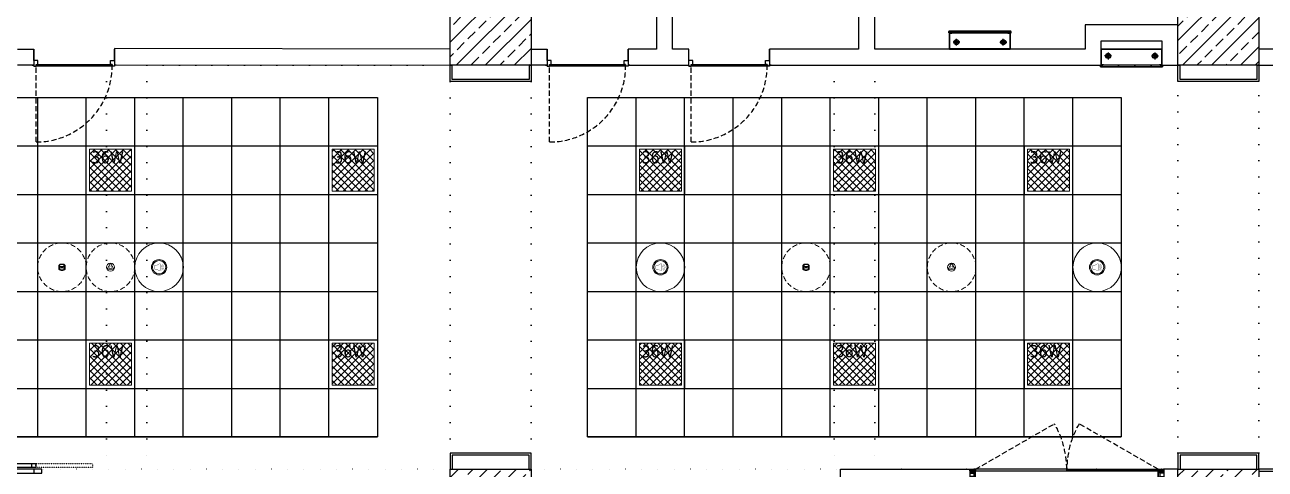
# Model space of a CAD drawing. Header units: centimetres. Extents: x 405564 to 502064, y 46284 to 60634.
# Drawn here: x 452524 to 454058, y 54533 to 55083 of the extents above; entities that cross this region are included whole.
import ezdxf
from ezdxf import colors
from ezdxf.entities.mleader import LeaderData, LeaderLine
from ezdxf.enums import TextEntityAlignment as Align
from ezdxf.math import Vec2, Vec3
from ezdxf.xclip import XClip

# ---------------------------------------------------------------- set-up
doc = ezdxf.new("R2010")
doc.units = ezdxf.units.CM
doc.header["$XCLIPFRAME"] = 0
for name, pattern in [('ACAD_ISO07W100', [3, 0, -3]), ('DOT', [0.25, 0, -0.25]), ('HIDDEN', [9.525, 6.35, -3.175])]:
    doc.linetypes.add(name, pattern=pattern)
doc.layers.get('0').update_dxf_attribs({"color": 8, "lineweight": 9})
for name, color, linetype in [('0-KRCN-ASMATAVAN-130426', 8, 'Continuous'), ('AS_DOS_TERAS_UST', 8, 'ACAD_ISO07W100'), ('AS_DUV', 8, 'Continuous'), ('AS_DUV_ALCIPAN_YANGINA-SUYA DAYANIMLI', 8, 'Continuous'), ('AS_DUV_GAZBETON', 8, 'Continuous'), ('AS_DUVK_AHSAP', 8, 'Continuous'), ('AS_KAPI_CAM', 8, 'Continuous'), ('AS_KAPI_POZ', 8, 'Continuous'), ('AS_KAPI_SAC', 8, 'Continuous'), ('AS_PYZ_BINA', 8, 'Continuous'), ('AS_TA_BETONARME', 5, 'Continuous'), ('AS_TA_TARAMA', 8, 'Continuous'), ('AS_TEFR_MEK_YANGIN DOLAP TIP1 STANDART', 8, 'Continuous')]:
    doc.layers.add(name, color=color, linetype=linetype)
for name, color, linetype, lineweight in [('0-KRCN-AYDINLATMA-130426', 8, 'Continuous', 9), ('0-KRCN-MİMARİ-220526', 8, 'Continuous', 9), ('OL_Ic', 8, 'Continuous', 9)]:
    doc.layers.add(name, color=color, linetype=linetype, lineweight=lineweight)
doc.styles.add('2', font='arial.ttf', dxfattribs={"width": 0.9, "height": 200})
doc.styles.add('Normal_ITL', font='swissi.ttf')
doc.styles.add('OLC-50', font='romans.shx', dxfattribs={"width": 0.5, "height": 0.15})
doc.styles.add('OLCU', font='romanstw.shx', dxfattribs={"width": 0.6})
doc.styles.add('TAHOMA', font='tahoma.ttf')
pattern_1 = [(225, (17560.68, -7819.299), (17.96051, -17.96051), []), (225, (17542.72, -7819.299), (17.96051, -17.96051), [12.7, -6.35])]

# ---------------------------------------------------------------- blocks, each defined once
blk = doc.blocks.new('ABB 6131-31-24-500')
at = {"layer": '0-KRCN-AYDINLATMA-130426'}
for p, q in [((-4, -1), (-4, 1)), ((3.2, 1), (-3.2, 1)), ((-3.2, -0.8), (-3.2, 0.8)), ((-1, 4), (1, 4)), ((-1, -0.9), (-1, 1)), ((-0.8, 3.2), (0.8, 3.2)), ((1, -0.9), (1, 1)), ((3.2, 0.8), (3.2, -0.8)), ((4, 1), (4, -1)), ((3.2, -0.9), (-3.2, -0.9)), ((1, -4), (-1, -4)), ((0.8, -3.2), (-0.8, -3.2))]:
    blk.add_line(p, q, dxfattribs=at)
at = {"layer": '0-KRCN-AYDINLATMA-130426', "linetype": 'HIDDEN'}
blk.add_circle((0, 0), 30, dxfattribs=at)
at = {"layer": '0-KRCN-AYDINLATMA-130426'}
for centre, radius in [((-0.5, 0), 0.089), ((0, 0), 0.16), ((0.5, 0), 0.089)]:
    blk.add_circle(centre, radius, dxfattribs=at)
for centre, radius, start, end in [((-1, 1), 3.01, 90, 180), ((-0.8, 0.8), 2.41, 90, 180), ((0.8, 0.8), 2.41, 0, 90), ((1, 1), 3.01, 0, 90), ((-1, -1), 3.01, 180, 270), ((-0.8, -0.8), 2.41, 180, 270), ((0.8, -0.8), 2.41, 270, 0), ((1, -1), 3.01, 270, 0)]:
    blk.add_arc(centre, radius, start, end, dxfattribs=at)
blk = doc.blocks.new('AST-OD-OD')
at = {"layer": '0-KRCN-AYDINLATMA-130426'}
for p, q in [((0.3, 5), (-4, -2.5)), ((4.6, -2.5), (0.3, 5)), ((4.6, -2.5), (-4, -2.5))]:
    blk.add_line(p, q, dxfattribs=at)
at = {"layer": '0-KRCN-AYDINLATMA-130426', "linetype": 'HIDDEN'}
blk.add_circle((0.3, 0), 30, dxfattribs=at)
at = {"layer": '0-KRCN-AYDINLATMA-130426'}
blk.add_circle((0.3, 0), 5, dxfattribs=at)
at = {"layer": '0-KRCN-AYDINLATMA-130426', "style": '2'}
blk.add_text('O', height=3.43, dxfattribs=at).set_placement((0.3, 0), align=Align.MIDDLE)
blk = doc.blocks.new('ASMA TAVA TİPİ HOPARLÖR')
at = {"layer": '0-KRCN-AYDINLATMA-130426', "const_width": 0.317}
blk.add_lwpolyline([(0.3, -4.4, 0.598176), (1.3, -3.9), (1.3, 3.9, 0.598176), (0.3, 4.4), (-2.7, 2.4, -0.147433), (-3, 2.3), (-5.1, 2.3, 0.414214), (-5.7, 1.7), (-5.7, -1.7, 0.414214), (-5.1, -2.3), (-3, -2.3, -0.147433), (-2.7, -2.4)], format="xyb", close=True, dxfattribs=at)
for points in [[(2.4, 1.3, -0.601398), (2.4, -1.3)], [(2.8, 2.5, -0.658812), (2.8, -2.5)], [(3.2, 3.7, -0.680488), (3.2, -3.7)]]:
    blk.add_lwpolyline(points, format="xyb", dxfattribs=at)
at = {"layer": '0-KRCN-AYDINLATMA-130426'}
blk.add_circle((0, 0), 30, dxfattribs=at)
at = {"layer": '0-KRCN-AYDINLATMA-130426', "ltscale": 0.1}
for radius in [9.5, 8.23]:
    blk.add_circle((0, 0), radius, dxfattribs=at)
blk = doc.blocks.new('36W 60x60 cm  SIVA ALTI LED ARMATÜR')
at = {"layer": '0-KRCN-AYDINLATMA-130426'}
h = blk.add_hatch(dxfattribs=at)
h.set_pattern_fill('ANSI37', color=256, scale=2)
h.paths.add_polyline_path([(-26, 26), (26, 26), (26, -26), (-26, -26)])
for points in [[(-30, 30), (30, 30), (30, -30), (-30, -30)], [(-26, 26), (26, 26), (26, -26), (-26, -26)]]:
    blk.add_lwpolyline(points, close=True, dxfattribs=at)
at = {"layer": '0-KRCN-AYDINLATMA-130426', "insert": (-23.5, 23.5), "char_height": 15, "attachment_point": 1, "style": 'TAHOMA'}
blk.add_mtext_dynamic_manual_height_columns('{\\fTahoma|b0|i0|c162|p34;36W}', width=52.946, gutter_width=1.25, heights=[0], dxfattribs=at)
blk = doc.blocks.new('G$C27E741DA')
at = {"layer": '0-KRCN-AYDINLATMA-130426'}
for name, p in [('36W 60x60 cm  SIVA ALTI LED ARMATÜR', (14565.7, 7768.6)), ('36W 60x60 cm  SIVA ALTI LED ARMATÜR', (14865.7, 7768.6)), ('36W 60x60 cm  SIVA ALTI LED ARMATÜR', (15245.7, 7768.6)), ('36W 60x60 cm  SIVA ALTI LED ARMATÜR', (15485.7, 7768.6)), ('36W 60x60 cm  SIVA ALTI LED ARMATÜR', (15725.7, 7768.6)), ('ABB 6131-31-24-500', (14505.6, 7648.5)), ('AST-OD-OD', (14565.3, 7648.5)), ('ASMA TAVA TİPİ HOPARLÖR', (14625.7, 7648.5)), ('ASMA TAVA TİPİ HOPARLÖR', (15245.7, 7648.5)), ('ABB 6131-31-24-500', (15425.7, 7648.5)), ('AST-OD-OD', (15605.4, 7648.5)), ('ASMA TAVA TİPİ HOPARLÖR', (15785.7, 7648.5)), ('36W 60x60 cm  SIVA ALTI LED ARMATÜR', (14565.7, 7528.5)), ('36W 60x60 cm  SIVA ALTI LED ARMATÜR', (14865.7, 7528.5)), ('36W 60x60 cm  SIVA ALTI LED ARMATÜR', (15245.7, 7528.5)), ('36W 60x60 cm  SIVA ALTI LED ARMATÜR', (15485.7, 7528.6)), ('36W 60x60 cm  SIVA ALTI LED ARMATÜR', (15725.7, 7528.6))]:
    blk.add_blockref(name, p, dxfattribs=at)
blk = doc.blocks.new('YANGIN DOLAP TIP1 75X100X20 PLAN')
blk.add_wipeout([(0, -22), (38.3, -22), (38.4, -22), (38.4, -21.9), (38.5, -21.9), (38.5, -21.8), (38.5, -20.2), (38.5, -20.1), (38.4, -20.1), (38.4, -20), (38.3, -20), (37.5, -20), (37.5, 0), (0, 0), (-37.5, 0), (-37.5, -20), (-38.3, -20), (-38.4, -20), (-38.4, -20.1), (-38.5, -20.1), (-38.5, -20.2), (-38.5, -21.8), (-38.5, -21.9), (-38.4, -21.9), (-38.4, -22), (-38.3, -22)])
for p, q in [((-24.8, -8.5), (-33.2, -8.5)), ((-29, -4.2), (-29, -12.8)), ((24.8, -8.5), (33.2, -8.5)), ((29, -4.3), (29, -12.8)), ((37.5, -20), (-37.5, -20))]:
    blk.add_line(p, q)
blk.add_lwpolyline([(37.5, 0), (-37.5, 0), (-37.5, -20), (-35.4, -20), (-35.4, -18.8), (-35.5, -18.8), (-35.5, -19.9), (-37.4, -19.9), (-37.4, -0.1), (37.4, -0.1), (37.4, -19.9), (35.5, -19.9), (35.5, -18.8), (35.4, -18.8), (35.4, -20), (37.5, -20)], close=True)
blk.add_lwpolyline([(-37.5, -20), (-38.3, -20, 0.414214), (-38.5, -20.2), (-38.5, -21.8, 0.414214), (-38.3, -22), (38.3, -22, 0.414214), (38.5, -21.8), (38.5, -20.2, 0.414214), (38.3, -20), (37.5, -20), (37.5, -20.1), (38.3, -20.1, -0.414214), (38.4, -20.2), (38.4, -21.8, -0.414214), (38.3, -21.9), (-38.3, -21.9, -0.414214), (-38.4, -21.8), (-38.4, -20.2, -0.414214), (-38.3, -20.1), (-37.5, -20.1)], format="xyb", close=True)
for centre, radius in [((-29, -8.5), 3.15), ((-29, -8.5), 1.85), ((29, -8.5), 3.15), ((29, -8.5), 1.85)]:
    blk.add_circle(centre, radius)
blk = doc.blocks.new('*U389')
at = {"color": 0, "linetype": 'HIDDEN', "lineweight": -2}
blk.add_line((3, -95), (3, -1), dxfattribs=at)
at = {"color": 0, "lineweight": -2}
for points in [[(-2, 0), (0, 0), (0, -1), (3, -1), (3, 1), (5, 1), (5, 6), (0, 6), (0, 20)], [(102, 0), (100, 0), (100, -1), (97, -1), (97, 1), (95, 1), (95, 6), (100, 6), (100, 20)]]:
    blk.add_lwpolyline(points, dxfattribs=at)
blk.add_lwpolyline([(0, -1), (0, 0)])
blk.add_lwpolyline([(3, -1), (3, 1), (97, 1), (97, -1)], close=True, dxfattribs=at)
at = {"color": 0, "linetype": 'HIDDEN', "lineweight": -2}
blk.add_arc((3, -1), 94, 270, 0, dxfattribs=at)
at = {"color": 3, "style": 'OLCU', "width": 0.5, "flags": 1}
for tag, p in [('K-DIVISYON', (-80, -75)), ('K-PBAR', (105, -75)), ('K-KAPITIP', (-80, -325))]:
    blk.add_attdef(tag, p, '', height=17.5, dxfattribs=at)
at = {"color": 5, "true_color": 0x0505ff, "style": 'OLCU', "width": 0.5, "flags": 1}
for tag, p in [('K-NEREDEN-NO', (-80, -100)), ('K-NEREYE-NO', (-80, -175)), ('K-DUVARTIP', (-80, -275)), ('K-ACILISYON', (-80, -300))]:
    blk.add_attdef(tag, p, '', height=17.5, dxfattribs=at)
at = {"color": 1, "true_color": 0xfa0000, "style": 'OLCU', "width": 0.5, "flags": 1}
for tag, p in [('K-IZLENEBILIRLIK', (105, -100)), ('K-TEKMELIK', (105, -125)), ('K-KONTROLTIPNEREDEN', (-80, -150)), ('K-BAND', (105, -150)), ('K-MENFEZ', (105, -200)), ('K-KONTROLTIPNEREYE', (-80, -225)), ('K-PENCERE', (105, -225)), ('K-KILITTIP', (-80, -250)), ('K-NOT-AS-MIMARI1', (105, -275)), ('K-NOT-ELEKTRIK', (105, -325)), ('K-NOT-YANGIN', (105, -350)), ('K-ACMAKAPAMASISTEMI', (-80, -375)), ('K-NOT-ISLETME', (105, -375)), ('K-YANGIN', (-80, -425))]:
    blk.add_attdef(tag, p, '', height=17.5, dxfattribs=at)
at = {"color": 220, "true_color": 0xf113d4, "style": 'OLCU', "width": 0.5, "flags": 1}
for tag, p in [('K-NEREDEN-AD', (-80, -125)), ('K-NEREYE-AD', (-80, -200))]:
    blk.add_attdef(tag, p, '', height=17.5, dxfattribs=at)
at = {"color": 0, "style": 'OLCU', "width": 0.5, "flags": 1}
for tag, p in [('K-TAMACILIRLIK', (105, -175)), ('K-NOT-AS-MIMARI2', (105, -300)), ('K-KASATIP', (-80, -350)), ('K-KURSUN', (-80, -400))]:
    blk.add_attdef(tag, p, '', height=17.5, dxfattribs=at)
at = {"color": 252, "style": 'OLCU', "width": 0.5, "flags": 1}
for tag, p in [('K-REZ1', (105, -425)), ('K-REZ2', (105, -450)), ('K-REZ3', (105, -475)), ('K-REZ4', (105, -500)), ('K-REZ5', (105, -525))]:
    blk.add_attdef(tag, p, '', height=17.5, dxfattribs=at)
at = {"layer": 'AS_KAPI_POZ', "style": 'OLCU', "width": 0.45}
for tag, p in [('YUK', (50, 41.5)), ('POZ+GEN', (50, 3.5))]:
    blk.add_attdef(tag, text='', height=20, dxfattribs=at).set_placement(p, align=Align.MIDDLE_CENTER)
at = {"layer": 'AS_KAPI_POZ', "color": 251, "style": 'OLCU', "width": 0.45}
blk.add_attdef('K-DUVAR(CM)', text='', height=6, dxfattribs=at).set_placement((-5, 11), align=Align.MIDDLE_RIGHT)
at = {"layer": 'AS_KAPI_POZ', "style": 'OLCU', "width": 0.5}
blk.add_attdef('K-NO', text='', height=8, rotation=90, dxfattribs=at).set_placement((6, -3), align=Align.TOP_LEFT)
blk = doc.blocks.new('*U390')
at = {"color": 0, "linetype": 'HIDDEN', "lineweight": -2}
blk.add_line((3, -95), (3, -1), dxfattribs=at)
at = {"color": 0, "lineweight": -2}
for points in [[(-2, 0), (0, 0), (0, -1), (3, -1), (3, 1), (5, 1), (5, 6), (0, 6), (0, 20)], [(102, 0), (100, 0), (100, -1), (97, -1), (97, 1), (95, 1), (95, 6), (100, 6), (100, 20)]]:
    blk.add_lwpolyline(points, dxfattribs=at)
blk.add_lwpolyline([(0, -1), (0, 0)])
blk.add_lwpolyline([(3, -1), (3, 1), (97, 1), (97, -1)], close=True, dxfattribs=at)
at = {"color": 0, "linetype": 'HIDDEN', "lineweight": -2}
blk.add_arc((3, -1), 94, 270, 0, dxfattribs=at)
at = {"color": 3, "style": 'OLCU', "width": 0.5, "flags": 1}
for tag, p in [('K-DIVISYON', (-80, -75)), ('K-PBAR', (105, -75)), ('K-KAPITIP', (-80, -325))]:
    blk.add_attdef(tag, p, '', height=17.5, dxfattribs=at)
at = {"color": 5, "true_color": 0x0505ff, "style": 'OLCU', "width": 0.5, "flags": 1}
for tag, p in [('K-NEREDEN-NO', (-80, -100)), ('K-NEREYE-NO', (-80, -175)), ('K-DUVARTIP', (-80, -275)), ('K-ACILISYON', (-80, -300))]:
    blk.add_attdef(tag, p, '', height=17.5, dxfattribs=at)
at = {"color": 1, "true_color": 0xfa0000, "style": 'OLCU', "width": 0.5, "flags": 1}
for tag, p in [('K-IZLENEBILIRLIK', (105, -100)), ('K-TEKMELIK', (105, -125)), ('K-KONTROLTIPNEREDEN', (-80, -150)), ('K-BAND', (105, -150)), ('K-MENFEZ', (105, -200)), ('K-KONTROLTIPNEREYE', (-80, -225)), ('K-PENCERE', (105, -225)), ('K-KILITTIP', (-80, -250)), ('K-NOT-AS-MIMARI1', (105, -275)), ('K-NOT-ELEKTRIK', (105, -325)), ('K-NOT-YANGIN', (105, -350)), ('K-ACMAKAPAMASISTEMI', (-80, -375)), ('K-NOT-ISLETME', (105, -375)), ('K-YANGIN', (-80, -425))]:
    blk.add_attdef(tag, p, '', height=17.5, dxfattribs=at)
at = {"color": 220, "true_color": 0xf113d4, "style": 'OLCU', "width": 0.5, "flags": 1}
for tag, p in [('K-NEREDEN-AD', (-80, -125)), ('K-NEREYE-AD', (-80, -200))]:
    blk.add_attdef(tag, p, '', height=17.5, dxfattribs=at)
at = {"color": 0, "style": 'OLCU', "width": 0.5, "flags": 1}
for tag, p in [('K-TAMACILIRLIK', (105, -175)), ('K-NOT-AS-MIMARI2', (105, -300)), ('K-KASATIP', (-80, -350)), ('K-KURSUN', (-80, -400))]:
    blk.add_attdef(tag, p, '', height=17.5, dxfattribs=at)
at = {"color": 252, "style": 'OLCU', "width": 0.5, "flags": 1}
for tag, p in [('K-REZ1', (105, -425)), ('K-REZ2', (105, -450)), ('K-REZ3', (105, -475)), ('K-REZ4', (105, -500)), ('K-REZ5', (105, -525))]:
    blk.add_attdef(tag, p, '', height=17.5, dxfattribs=at)
at = {"layer": 'AS_KAPI_POZ', "style": 'OLCU', "width": 0.45}
for tag, p in [('YUK', (50, 41.5)), ('POZ+GEN', (50, 3.5))]:
    blk.add_attdef(tag, text='', height=20, dxfattribs=at).set_placement(p, align=Align.MIDDLE_CENTER)
at = {"layer": 'AS_KAPI_POZ', "color": 251, "style": 'OLCU', "width": 0.45}
blk.add_attdef('K-DUVAR(CM)', text='', height=6, dxfattribs=at).set_placement((-5, 11), align=Align.MIDDLE_RIGHT)
at = {"layer": 'AS_KAPI_POZ', "style": 'OLCU', "width": 0.5}
blk.add_attdef('K-NO', text='', height=8, rotation=90, dxfattribs=at).set_placement((6, -3), align=Align.TOP_LEFT)
blk = doc.blocks.new('*U408')
at = {"color": 0}
for p, q in [((37.5, 0), (10, 0)), ((285, 0), (257.5, 0)), ((10, -5), (37.5, -5)), ((257.5, -5), (285, -5))]:
    blk.add_line(p, q, dxfattribs=at)
for points in [[(0, 0), (0, -5), (10, -5), (10, 0)], [(37.5, 0), (37.5, -5), (47.5, -5), (47.5, 0)], [(247.5, 0), (247.5, -5), (257.5, -5), (257.5, 0)], [(285, 0), (285, -5), (295, -5), (295, 0)]]:
    blk.add_lwpolyline(points, close=True, dxfattribs=at)
at = {"style": 'OLCU', "width": 0.45, "flags": 1}
for tag, p in [('C-ICI-CNO', (15, -80)), ('C-DIVISYON1', (15, -105)), ('C-BOSLUK', (15, -130)), ('C-DIVISYON2', (15, -155))]:
    blk.add_attdef(tag, text='', height=20, dxfattribs=at).set_placement(p, align=Align.MIDDLE_LEFT)
at = {"color": 0, "style": 'OLCU', "width": 0.5, "flags": 1}
for tag, p in [('C-REZ1', (15, -215)), ('C-REZ2', (15, -240))]:
    blk.add_attdef(tag, text='', height=17.5, dxfattribs=at).set_placement(p, align=Align.MIDDLE_LEFT)
at = {"layer": 'AS_KAPI_POZ', "style": 'OLC-50', "width": 0.5}
blk.add_attdef('C-NO', text='', height=8, rotation=90, dxfattribs=at).set_placement((10, 5), align=Align.TOP_LEFT)
at = {"layer": 'AS_KAPI_POZ', "style": 'OLCU', "width": 0.45}
for tag, p in [('POZ+GEN-C', (50, 15)), ('YUK-C', (50, -20))]:
    blk.add_attdef(tag, text='', height=20, dxfattribs=at).set_placement(p, align=Align.MIDDLE_CENTER)
blk = doc.blocks.new('*U409')
for p, q in [((65, 7), (-30, 7)), ((-30, 2), (65, 2)), ((145, 7), (240, 7)), ((240, 2), (145, 2))]:
    blk.add_line(p, q)
at = {"linetype": 'DOT'}
for points in [[(-35, 7), (-105, 7), (-105, 2), (-35, 2)], [(245, 7), (315, 7), (315, 2), (245, 2)]]:
    blk.add_lwpolyline(points, close=True, dxfattribs=at)
for points in [[(-30, 7), (-35, 7), (-35, 2), (-30, 2)], [(5, 0), (0, 0), (0, -5), (5, -5)], [(70, 7), (65, 7), (65, 2), (70, 2)], [(140, 7), (145, 7), (145, 2), (140, 2)], [(205, 0), (210, 0), (210, -5), (205, -5)], [(240, 7), (245, 7), (245, 2), (240, 2)]]:
    blk.add_lwpolyline(points, close=True)
at = {"color": 3, "style": 'OLCU', "width": 0.5, "flags": 1}
for tag, p in [('K-DIVISYON', (-80, -85)), ('K-PBAR', (105, -85)), ('K-KAPITIP', (-80, -335))]:
    blk.add_attdef(tag, p, '', height=17.5, dxfattribs=at)
at = {"color": 5, "true_color": 0x0505ff, "style": 'OLCU', "width": 0.5, "flags": 1}
for tag, p in [('K-NEREDEN-NO', (-80, -110)), ('K-NEREYE-NO', (-80, -185)), ('K-DUVARTIP', (-80, -285)), ('K-ACILISYON', (-80, -310))]:
    blk.add_attdef(tag, p, '', height=17.5, dxfattribs=at)
at = {"color": 1, "true_color": 0xfa0000, "style": 'OLCU', "width": 0.5, "flags": 1}
for tag, p in [('K-IZLENEBILIRLIK', (105, -110)), ('K-TEKMELIK', (105, -135)), ('K-KONTROLTIPNEREDEN', (-80, -160)), ('K-BAND', (105, -160)), ('K-MENFEZ', (105, -210)), ('K-KONTROLTIPNEREYE', (-80, -235)), ('K-PENCERE', (105, -235)), ('K-KILITTIP', (-80, -260)), ('K-NOT-AS-MIMARI1', (105, -285)), ('K-NOT-ELEKTRIK', (105, -335)), ('K-NOT-YANGIN', (105, -360)), ('K-ACMAKAPAMASISTEMI', (-80, -385)), ('K-NOT-ISLETME', (105, -385)), ('K-YANGIN', (-80, -435))]:
    blk.add_attdef(tag, p, '', height=17.5, dxfattribs=at)
at = {"color": 220, "true_color": 0xf113d4, "style": 'OLCU', "width": 0.5, "flags": 1}
for tag, p in [('K-NEREDEN-AD', (-80, -135)), ('K-NEREYE-AD', (-80, -210))]:
    blk.add_attdef(tag, p, '', height=17.5, dxfattribs=at)
at = {"color": 0, "style": 'OLCU', "width": 0.5, "flags": 1}
for tag, p in [('K-TAMACILIRLIK', (105, -185)), ('K-NOT-AS-MIMARI2', (105, -310)), ('K-KASATIP', (-80, -360)), ('K-KURSUN', (-80, -410))]:
    blk.add_attdef(tag, p, '', height=17.5, dxfattribs=at)
at = {"color": 252, "style": 'OLCU', "width": 0.5, "flags": 1}
for tag, p in [('K-REZ1', (105, -435)), ('K-REZ2', (105, -460)), ('K-REZ3', (105, -485)), ('K-REZ4', (105, -510)), ('K-REZ5', (105, -535))]:
    blk.add_attdef(tag, p, '', height=17.5, dxfattribs=at)
at = {"layer": 'AS_KAPI_POZ', "style": 'OLCU', "width": 0.45}
for tag, p in [('POZ+GEN', (105, 22)), ('YUK', (105, -18))]:
    blk.add_attdef(tag, text='', height=20, dxfattribs=at).set_placement(p, align=Align.MIDDLE_CENTER)
at = {"layer": 'AS_KAPI_POZ', "style": 'OLCU', "width": 0.5}
blk.add_attdef('K-NO', text='', height=8, rotation=90, dxfattribs=at).set_placement((0, 11), align=Align.TOP_LEFT)
at = {"layer": 'AS_KAPI_POZ', "color": 251, "style": 'OLCU', "width": 0.45, "flags": 1}
blk.add_attdef('K-DUVAR(CM)', text='', height=6, dxfattribs=at).set_placement((-5, -7.5), align=Align.MIDDLE_RIGHT)
blk = doc.blocks.new('AHSAP KAPAK 240X240')
at = {"linetype": 'HIDDEN'}
for points in [[(7.2, 0), (104.8, 56.3, -0.131652), (119.9, 0)], [(232.8, 0), (135.2, 56.3, 0.131652), (120.1, 0)]]:
    blk.add_lwpolyline(points, format="xyb", dxfattribs=at)
for points in [[(0, 0), (0, -20)], [(240, 0), (240, -20)], [(0, -5), (5, -2)], [(5, -5), (0, -2)], [(0, -12), (5, -9)], [(5, -12), (0, -9)], [(240, -5), (235, -2)], [(235, -5), (240, -2)], [(240, -12), (235, -9)], [(235, -12), (240, -9)]]:
    blk.add_lwpolyline(points)
for points in [[(4.5, 0), (4.5, -0.5), (5, -0.5), (5, -2), (0, -2), (0, -0.5), (0.5, -0.5), (0.5, 0)], [(5, -12), (7, -12), (7, 0), (5, 0)], [(7.2, -2), (119.9, -2), (119.9, 0), (7.2, 0)], [(232.8, -2), (120.1, -2), (120.1, 0), (232.8, 0)], [(235, -12), (233, -12), (233, 0), (235, 0)], [(239.5, 0), (239.5, -0.5), (240, -0.5), (240, -2), (235, -2), (235, -0.5), (235.5, -0.5), (235.5, 0)], [(0, -5), (5, -5), (5, -2), (0, -2)], [(0, -12), (5, -12), (5, -9), (0, -9)], [(7, -12), (7, -2), (233, -2), (233, -12)], [(240, -5), (235, -5), (235, -2), (240, -2)], [(240, -12), (235, -12), (235, -9), (240, -9)]]:
    blk.add_lwpolyline(points, close=True)
blk.add_point((240, 0))
at = {"color": 3, "style": 'OLCU', "width": 0.5, "flags": 1}
for tag, p in [('K-DIVISYON', (-80, -85)), ('K-PBAR', (105, -85)), ('K-KAPITIP', (-80, -335))]:
    blk.add_attdef(tag, p, '', height=17.5, dxfattribs=at)
at = {"color": 5, "true_color": 0x0505ff, "style": 'OLCU', "width": 0.5, "flags": 1}
for tag, p in [('K-NEREDEN-NO', (-80, -110)), ('K-NEREYE-NO', (-80, -185)), ('K-DUVARTIP', (-80, -285)), ('K-ACILISYON', (-80, -310))]:
    blk.add_attdef(tag, p, '', height=17.5, dxfattribs=at)
at = {"color": 1, "true_color": 0xfa0000, "style": 'OLCU', "width": 0.5, "flags": 1}
for tag, p in [('K-IZLENEBILIRLIK', (105, -110)), ('K-TEKMELIK', (105, -135)), ('K-KONTROLTIPNEREDEN', (-80, -160)), ('K-BAND', (105, -160)), ('K-MENFEZ', (105, -210)), ('K-KONTROLTIPNEREYE', (-80, -235)), ('K-PENCERE', (105, -235)), ('K-KILITTIP', (-80, -260)), ('K-NOT-AS-MIMARI1', (105, -285)), ('K-NOT-ELEKTRIK', (105, -335)), ('K-NOT-YANGIN', (105, -360)), ('K-ACMAKAPAMASISTEMI', (-80, -385)), ('K-NOT-ISLETME', (105, -385)), ('K-YANGIN', (-80, -435))]:
    blk.add_attdef(tag, p, '', height=17.5, dxfattribs=at)
at = {"color": 220, "true_color": 0xf113d4, "style": 'OLCU', "width": 0.5, "flags": 1}
for tag, p in [('K-NEREDEN-AD', (-80, -135)), ('K-NEREYE-AD', (-80, -210))]:
    blk.add_attdef(tag, p, '', height=17.5, dxfattribs=at)
at = {"color": 0, "style": 'OLCU', "width": 0.5, "flags": 1}
for tag, p in [('K-TAMACILIRLIK', (105, -185)), ('K-NOT-AS-MIMARI2', (105, -310)), ('K-KASATIP', (-80, -360)), ('K-KURSUN', (-80, -410))]:
    blk.add_attdef(tag, p, '', height=17.5, dxfattribs=at)
at = {"color": 252, "style": 'OLCU', "width": 0.5, "flags": 1}
for tag, p in [('K-REZ1', (105, -435)), ('K-REZ2', (105, -460)), ('K-REZ3', (105, -485)), ('K-REZ4', (105, -510)), ('K-REZ5', (105, -535))]:
    blk.add_attdef(tag, p, '', height=17.5, dxfattribs=at)
at = {"layer": 'AS_KAPI_POZ', "style": 'OLCU', "width": 0.5}
blk.add_attdef('K-NO', text='', height=8, rotation=90, dxfattribs=at).set_placement((17.4, 2.2), align=Align.TOP_LEFT)
at = {"layer": 'AS_KAPI_POZ', "style": 'OLCU', "width": 0.45}
for tag, p in [('POZ+GEN', (197.2, 12.2)), ('YUK', (197.2, -25.8))]:
    blk.add_attdef(tag, text='', height=20, dxfattribs=at).set_placement(p, align=Align.MIDDLE_CENTER)
at = {"layer": 'AS_KAPI_POZ', "color": 251, "style": 'OLCU', "width": 0.45}
blk.add_attdef('K-DUVAR(CM)', text='', height=6, dxfattribs=at).set_placement((-2.3, -4.2), align=Align.MIDDLE_RIGHT)
blk = doc.blocks.new('A$Ca63a641c')
at = {"layer": 'AS_PYZ_BINA'}
ml = blk.add_multileader_mtext('Standard', dxfattribs=at)
ml.set_content('EST boyalı panel çit ve panel çit kapı (AS 51.101)', color=256, style='Normal_ITL')
ml.set_leader_properties()
ml.build(insert=Vec2(0, 0))
ml.multileader.update_dxf_attribs({"dogleg_length": 0.379, "arrow_head_size": 17, "scale": 75})
ctx = ml.context
ctx.base_point, ctx.scale, ctx.char_height, ctx.arrow_head_size, ctx.landing_gap_size, ctx.plane_origin = Vec3(140.5, 464.3), 75, 20, 17, 14.2, Vec3(92.5, 620.1)
notes = []
notes.append((ctx, [(0, (1, 1, 0), (112.1, 464.3), (1, 0), 28.4, [(0, [(68.5, 410)], 0, [])])]))
ctx.mtext.insert, ctx.mtext.width, ctx.mtext.flow_direction = Vec3(154.7, 477.5), 604.563, 5
for ctx, leaders in notes:
    for number, flags, end, landing, length, lines in leaders:
        leader = LeaderData()
        leader.index, (leader.has_last_leader_line, leader.has_dogleg_vector, leader.attachment_direction) = number, flags
        leader.last_leader_point, leader.dogleg_vector, leader.dogleg_length = Vec3(end), Vec3(landing), length
        for number, points, colour, breaks in lines:
            line = LeaderLine()
            line.index, line.vertices, line.color, line.breaks = number, Vec3.list(points), colors.encode_raw_color(colour), breaks
            leader.lines.append(line)
        ctx.leaders.append(leader)
blk = doc.blocks.new('A$C85dec720')
at = {"layer": 'OL_Ic'}
blk.add_blockref('A$Ca63a641c', (5315.08, 5344.25, 28.4), dxfattribs=at)
blk = doc.blocks.new('A$C6A10300A')
at = {"layer": 'AS_TA_TARAMA'}
h = blk.add_hatch(dxfattribs=at)
h.set_pattern_fill('ANSI33', color=256, scale=4, angle=180)
h.set_pattern_definition(pattern_1)
h.paths.add_polyline_path([(14985.68, -5501.45), (15085.68, -5501.45), (15085.68, -5601.45), (14985.68, -5601.45)])
h = blk.add_hatch(dxfattribs=at)
h.set_pattern_fill('ANSI33', color=256, scale=4, angle=180)
h.set_pattern_definition(pattern_1)
h.paths.add_polyline_path([(15885.68, -5501.45), (15985.68, -5501.45), (15985.68, -5601.45), (15885.68, -5601.45)])
h = blk.add_hatch(dxfattribs=at)
h.set_pattern_fill('ANSI33', color=256, scale=4, angle=180)
h.set_pattern_definition(pattern_1)
h.paths.add_polyline_path([(14985.68, -6101.45), (15085.68, -6101.45), (15085.68, -6201.45), (14985.68, -6201.45)])
h = blk.add_hatch(dxfattribs=at)
h.set_pattern_fill('ANSI33', color=256, scale=4, angle=180)
h.set_pattern_definition(pattern_1)
h.paths.add_polyline_path([(15885.68, -6101.45), (15985.68, -6101.45), (15985.68, -6201.45), (15885.68, -6201.45)])
at = {"layer": 'AS_DOS_TERAS_UST', "linetype": 'DOT', "ltscale": 80}
for p, q in [((14560.68, -5601.45), (14450.68, -5601.45)), ((14560.68, -5601.45), (14560.68, -6101.45)), ((14610.68, -5601.45), (14985.68, -5601.45)), ((14610.68, -5601.45), (14610.68, -6101.45)), ((14985.68, -5601.45), (14985.68, -6101.45)), ((15085.68, -5601.45), (15085.68, -6101.45)), ((15460.68, -5601.45), (15085.68, -5601.45)), ((15460.68, -5601.45), (15460.68, -6101.45)), ((15510.68, -5601.45), (15510.68, -6101.45)), ((15885.68, -6101.45), (15885.68, -5601.45)), ((15985.68, -6101.45), (15985.68, -5601.45)), ((16360.68, -5601.45), (15985.68, -5601.45)), ((14985.68, -6101.45), (14185.68, -6101.45)), ((15885.68, -6101.45), (15085.68, -6101.45)), ((16785.68, -6101.45), (15985.68, -6101.45))]:
    blk.add_line(p, q, dxfattribs=at)
at = {"layer": 'AS_DUV_ALCIPAN_YANGINA-SUYA DAYANIMLI'}
for points in [[(15083.18, -5601.45), (15085.68, -5601.45), (15085.68, -5621.45), (14985.68, -5621.45), (14985.68, -5601.45), (14988.18, -5601.45)], [(15083.18, -5601.45), (15083.18, -5618.95), (14988.18, -5618.95), (14988.18, -5601.45)], [(15983.18, -5601.45), (15985.68, -5601.45), (15985.68, -5621.45), (15885.68, -5621.45), (15885.68, -5601.45), (15888.18, -5601.45)], [(15983.18, -5601.45), (15983.18, -5618.95), (15888.18, -5618.95), (15888.18, -5601.45)], [(15083.18, -6101.45), (15085.68, -6101.45), (15085.68, -6081.45), (14985.68, -6081.45), (14985.68, -6101.45), (14988.18, -6101.45)], [(15083.18, -6101.45), (15083.18, -6083.95), (14988.18, -6083.95), (14988.18, -6101.45)], [(15983.18, -6101.45), (15985.68, -6101.45), (15985.68, -6081.45), (15885.68, -6081.45), (15885.68, -6101.45), (15888.18, -6101.45)], [(15983.18, -6101.45), (15983.18, -6083.95), (15888.18, -6083.95), (15888.18, -6101.45)], [(15135.68, -7121.45), (15135.68, -7181.45), (15468.18, -7181.45), (15468.18, -6761.45), (15448.18, -6761.45), (15448.18, -6741.45), (15468.18, -6741.45), (15468.18, -6101.45), (15628.18, -6101.45), (15628.18, -6121.45), (15610.68, -6121.45), (15610.68, -6261.45), (15885.68, -6261.45), (15885.68, -6201.45)], [(15885.68, -6101.45), (15868.18, -6101.45), (15868.18, -6121.45), (15885.68, -6121.45)]]:
    blk.add_lwpolyline(points, dxfattribs=at)
blk.add_lwpolyline([(15985.68, -6118.95), (15985.68, -6121.45), (16135.68, -6121.45), (16135.68, -6101.45), (15985.68, -6101.45), (15985.68, -6103.95), (16133.18, -6103.95), (16133.18, -6118.95)], close=True, dxfattribs=at)
at = {"layer": 'AS_DUV_GAZBETON'}
for points in [[(14450.55, -5581.45), (14470.68, -5581.45), (14470.68, -5601.45), (14450.55, -5601.45)], [(15085.63, -5581.45), (15105.63, -5581.45), (15105.63, -5601.45), (15085.63, -5601.45)]]:
    blk.add_lwpolyline(points, dxfattribs=at)
for points in [[(14985.68, -5581.45), (14570.68, -5580.95), (14570.68, -5600.95), (14985.68, -5601.45)], [(16053.18, -5581.45), (15985.68, -5581.45), (15985.68, -5601.45), (16053.18, -5601.45)]]:
    blk.add_lwpolyline(points, close=True, dxfattribs=at)
at = {"layer": 'AS_TA_BETONARME'}
for points in [[(14985.68, -5501.45), (15085.68, -5501.45), (15085.68, -5601.45), (14985.68, -5601.45)], [(15885.68, -5501.45), (15985.68, -5501.45), (15985.68, -5601.45), (15885.68, -5601.45)], [(14985.68, -6101.45), (15085.68, -6101.45), (15085.68, -6201.45), (14985.68, -6201.45)], [(15885.68, -6101.45), (15985.68, -6101.45), (15985.68, -6201.45), (15885.68, -6201.45)]]:
    blk.add_lwpolyline(points, close=True, dxfattribs=at)
at = {"layer": 'AS_DUV'}
ref = blk.add_blockref('A$C85dec720', (28900.96, -17748.98), dxfattribs=dict(at, rotation=105.0255580063709))
XClip(ref).set_block_clipping_path([(6220.3367769278, 6783.7313721173), (4126.4071464743, -1017.0000000052), (7354.8298234051, -1883.5969356479), (9448.7594538586, 5917.1344364745)])
at = {"layer": 'AS_DUVK_AHSAP'}
blk.add_blockref('AHSAP KAPAK 240X240', (15628.18, -6101.45), dxfattribs=at)
at = {"layer": 'AS_KAPI_CAM'}
for name, p in [('*U409', (14228.18, -6101.45)), ('*U408', (14185.68, -6101.45))]:
    blk.add_blockref(name, p, dxfattribs=at)
at = {"layer": 'AS_KAPI_SAC'}
for name, p in [('*U389', (14470.68, -5601.45)), ('*U390', (15105.63, -5601.45)), ('*U390', (15280.63, -5601.45))]:
    blk.add_blockref(name, p, dxfattribs=at)
at = {"layer": 'AS_TEFR_MEK_YANGIN DOLAP TIP1 STANDART', "rotation": 180}
blk.add_blockref('YANGIN DOLAP TIP1 75X100X20 PLAN', (15640.68, -5581.45), dxfattribs=at)
at = {"layer": 'AS_TEFR_MEK_YANGIN DOLAP TIP1 STANDART'}
blk.add_blockref('YANGIN DOLAP TIP1 75X100X20 PLAN', (15828.18, -5581.45), dxfattribs=at)
at = {"layer": 'AS_DOS_TERAS_UST', "linetype": 'DOT', "ltscale": 80}
blk.add_line((15510.68, -5601.45), (15885.68, -5601.45), dxfattribs=at)
at = {"layer": 'AS_DUV_GAZBETON'}
for points in [[(15240.68, -5191.45), (15240.68, -5581.45), (15205.63, -5581.45), (15205.63, -5601.45), (15280.63, -5601.45), (15280.63, -5581.45), (15260.68, -5581.45), (15260.68, -5191.45)], [(15490.68, -5191.45), (15490.68, -5581.45), (15380.63, -5581.45), (15380.63, -5601.45), (15790.68, -5601.45), (15790.68, -5571.45), (15865.68, -5571.45), (15865.68, -5601.45), (15885.68, -5601.45), (15885.68, -5551.45), (15770.68, -5551.45), (15770.68, -5581.45), (15510.68, -5581.45), (15510.68, -5171.45)]]:
    blk.add_lwpolyline(points, dxfattribs=at)

msp = doc.modelspace()

# ---------------------------------------------------------------- linework, layer by layer
at = {"layer": '0-KRCN-ASMATAVAN-130426'}
for p, q in [((451399.7, 54992.6), (452959.7, 54992.6)), ((452539.7, 54572.6), (452539.7, 54992.6)), ((452599.7, 54572.6), (452599.7, 54992.6)), ((452659.7, 54572.6), (452659.7, 54992.6)), ((452719.7, 54572.6), (452719.7, 54992.6)), ((452779.7, 54572.6), (452779.7, 54992.6)), ((452839.7, 54572.6), (452839.7, 54992.6)), ((452899.7, 54572.6), (452899.7, 54992.6)), ((452959.7, 54992.6), (452959.7, 54572.6)), ((453219.7, 54992.6), (453879.7, 54992.6)), ((453219.7, 54572.6), (453219.7, 54992.6)), ((453279.7, 54572.6), (453279.7, 54992.6)), ((453339.7, 54572.6), (453339.7, 54992.6)), ((453399.7, 54572.6), (453399.7, 54992.6)), ((453459.7, 54572.6), (453459.7, 54992.6)), ((453519.7, 54572.6), (453519.7, 54992.6)), ((453579.7, 54572.6), (453579.7, 54992.6)), ((453639.7, 54572.6), (453639.7, 54992.6)), ((453699.7, 54572.6), (453699.7, 54992.6)), ((453759.7, 54572.6), (453759.7, 54992.6)), ((453819.7, 54572.6), (453819.7, 54992.6)), ((453879.7, 54992.6), (453879.7, 54572.6)), ((451399.7, 54932.6), (452959.7, 54932.6)), ((453219.7, 54932.6), (453879.7, 54932.6)), ((451399.7, 54872.6), (452959.7, 54872.6)), ((453219.7, 54872.6), (453879.7, 54872.6)), ((451399.7, 54812.6), (452959.7, 54812.6)), ((453219.7, 54812.6), (453879.7, 54812.6)), ((451399.7, 54752.6), (452959.7, 54752.6)), ((453219.7, 54752.6), (453879.7, 54752.6)), ((451399.7, 54692.6), (452959.7, 54692.6)), ((453219.7, 54692.6), (453879.7, 54692.6)), ((451399.7, 54632.6), (452959.7, 54632.6)), ((453219.7, 54632.6), (453879.7, 54632.6)), ((451399.7, 54572.6), (452959.7, 54572.6)), ((452959.7, 54572.6), (451699.7, 54572.6)), ((453879.7, 54572.6), (453219.7, 54572.6)), ((453219.7, 54572.6), (453879.7, 54572.6))]:
    msp.add_line(p, q, dxfattribs=at)

# ---------------------------------------------------------------- block references
at = {"layer": '0-KRCN-AYDINLATMA-130426'}
msp.add_blockref('G$C27E741DA', (438064.1, 47134), dxfattribs=at)

# ---------------------------------------------------------------- next in the draw order: block references
at = {"layer": '0-KRCN-MİMARİ-220526'}
msp.add_blockref('A$C6A10300A', (438064.1, 60634), dxfattribs=at)

doc.saveas('drawing.dxf')
